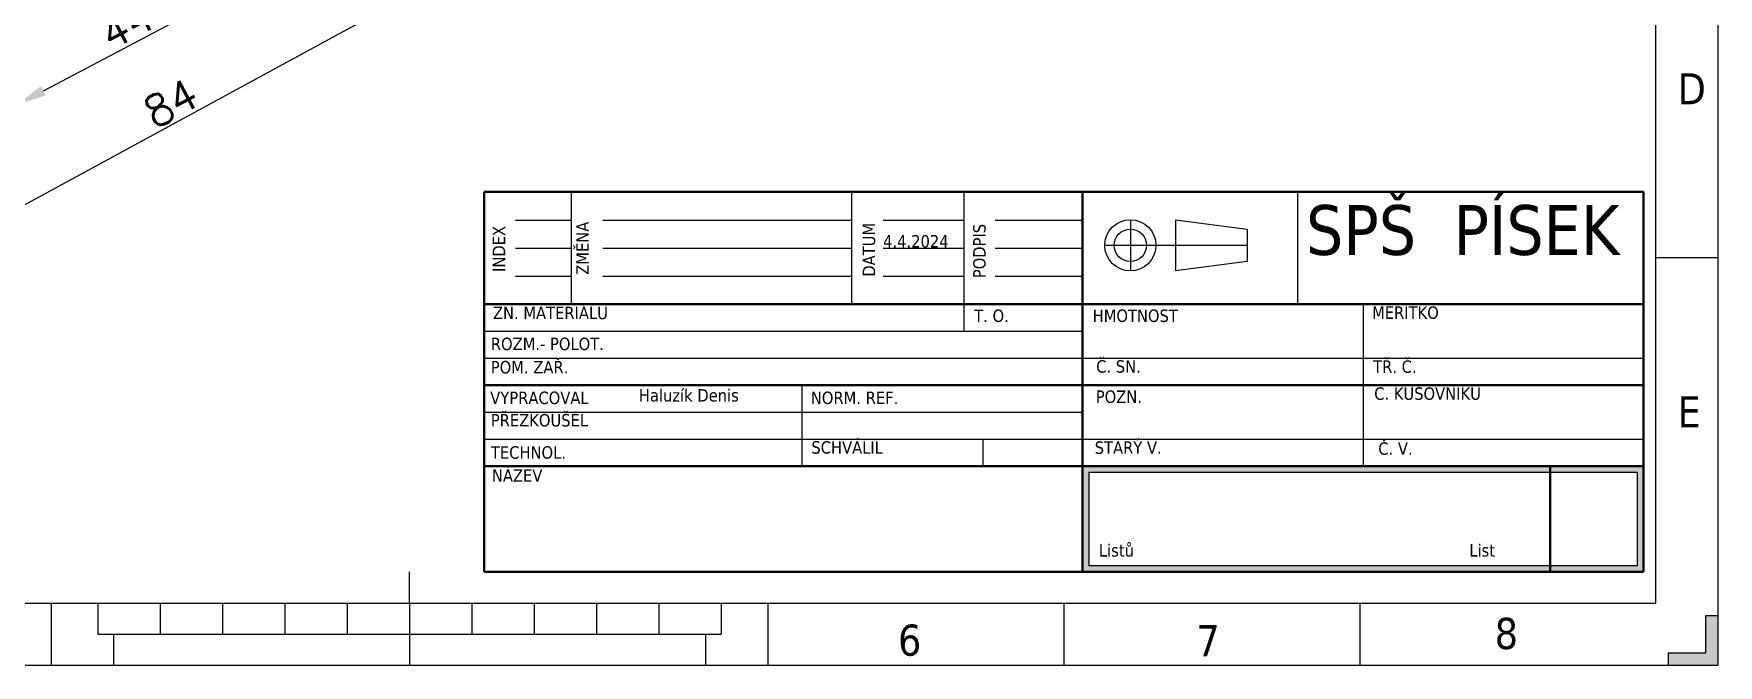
# Model space of a CAD drawing. Header units: millimetres. Extents: x 480 to 900, y 365 to 662.
# Drawn here: x 629.5 to 899.8, y 365.4 to 466.9 of the extents above; entities that cross this region are included whole.
import ezdxf

# ---------------------------------------------------------------- set-up
doc = ezdxf.new("R2010")
doc.units = ezdxf.units.MM
doc.header["$PDMODE"] = 3
doc.styles.get("Standard").update_dxf_attribs({"font": 'txt.shx', "height": 5})
doc.dimstyles.new('ISO-25', dxfattribs={"dimtxt": 2.5, "dimasz": 5, "dimexe": 1.25, "dimexo": 0.625, "dimtad": 1, "dimdec": 0, "dimtxsty": 'Standard', "dimcen": 5, "dimadec": 0, "dimazin": 0, "dimtfac": 1, "dimtdec": 0, "dimtmove": 0, "dimatfit": 3, "dimfxl": 1, "dimarcsym": 0})

# ---------------------------------------------------------------- blocks, each defined once
blk = doc.blocks.new('*D14')
at = {"color": 0, "lineweight": -2, "transparency": 16777216}
for p, q in [((675.65, 498.98), (690.39, 471.9)), ((620.68, 435.38), (685.4, 470.6)), ((602.14, 458.98), (616.89, 431.9))]:
    blk.add_line(p, q, dxfattribs=at)
at = {"color": 0, "transparency": 16777216}
for points in [[(685, 471.34), (685.8, 469.87), (689.79, 472.99)], [(620.28, 436.12), (621.08, 434.65), (616.29, 432.99)]]:
    blk.add_solid(points, dxfattribs=at)
at = {"layer": 'Defpoints', "color": 0, "transparency": 16777216}
for p in [(675.35, 499.53), (689.79, 472.99), (601.85, 459.53)]:
    blk.add_point(p, dxfattribs=at)
at = {"color": 0, "transparency": 16777216, "insert": (651.55, 455.74), "char_height": 5, "attachment_point": 5, "rotation": 28.5556}
blk.add_mtext('84', dxfattribs=at)
blk = doc.blocks.new('*D15')
at = {"color": 0, "lineweight": -2, "transparency": 16777216}
for p, q in [((658.22, 489.15), (665.87, 474.67)), ((631.08, 457.7), (660.87, 473.44)), ((619.6, 468.74), (627.25, 454.26))]:
    blk.add_line(p, q, dxfattribs=at)
at = {"color": 0, "transparency": 16777216}
for points in [[(660.48, 474.18), (661.26, 472.71), (665.29, 475.78)], [(630.7, 458.44), (631.47, 456.96), (626.66, 455.37)]]:
    blk.add_solid(points, dxfattribs=at)
at = {"layer": 'Defpoints', "color": 0, "transparency": 16777216}
for p in [(657.93, 489.7), (665.29, 475.78), (619.31, 469.29)]:
    blk.add_point(p, dxfattribs=at)
at = {"color": 0, "transparency": 16777216, "insert": (644.52, 468.33), "char_height": 5, "attachment_point": 5, "rotation": 27.8576}
blk.add_mtext('44', dxfattribs=at)

msp = doc.modelspace()

# ---------------------------------------------------------------- hatches: boundary and pattern name
h = msp.add_hatch(color=0)
h.paths.add_polyline_path([(797.82, 397.45), (797.82, 380.45), (887.82, 380.45), (887.82, 397.45)])
h.paths.add_polyline_path([(886.82, 396.45), (886.82, 381.45), (798.82, 381.45), (798.82, 396.45)], flags=16)
msp.add_hatch(color=256).paths.add_polyline_path([(899.82, 373.45), (897.82, 373.45), (897.82, 367.45), (891.82, 367.45), (891.82, 365.45), (899.82, 365.45)])

# ---------------------------------------------------------------- linework, layer by layer
for p, q in [((899.82, 365.45), (899.82, 662.45)), ((889.82, 375.45), (889.82, 652.45)), ((832.29, 441.45), (832.29, 423.45)), ((805.49, 436.99), (805.49, 428.78)), ((812.71, 436.99), (812.71, 428.78)), ((812.71, 436.99), (824.23, 435.49)), ((824.23, 435.49), (824.23, 430.28)), ((801.38, 432.89), (824.23, 432.89)), ((824.23, 430.28), (812.71, 428.78)), ((899.82, 430.85), (889.82, 430.85)), ((689.82, 375.45), (689.82, 380.45)), ((489.82, 375.45), (679.82, 375.45)), ((632.32, 375.45), (632.32, 365.45)), ((639.82, 375.45), (639.82, 370.45)), ((649.82, 375.45), (649.82, 370.45)), ((659.82, 375.45), (659.82, 370.45)), ((669.82, 375.45), (669.82, 370.45)), ((679.82, 375.45), (679.82, 370.45)), ((679.82, 375.45), (699.82, 375.45)), ((689.82, 375.45), (689.82, 365.45)), ((699.82, 375.45), (699.82, 370.45)), ((699.82, 375.45), (889.82, 375.45)), ((699.82, 375.45), (747.32, 375.45)), ((709.82, 375.45), (709.82, 370.45)), ((719.82, 375.45), (719.82, 370.45)), ((723.57, 375.45), (794.82, 375.45)), ((729.82, 375.45), (729.82, 370.45)), ((739.82, 375.45), (739.82, 370.45)), ((747.32, 375.45), (747.32, 365.45)), ((794.82, 375.45), (794.82, 365.45)), ((842.32, 375.45), (842.32, 365.45)), ((897.82, 373.45), (899.82, 373.45)), ((897.82, 367.45), (897.82, 373.45)), ((639.82, 370.45), (739.82, 370.45)), ((642.32, 370.45), (642.32, 365.45)), ((737.32, 370.45), (737.32, 365.45)), ((479.82, 365.45), (689.82, 365.45)), ((689.82, 365.45), (899.82, 365.45)), ((891.82, 365.45), (891.82, 367.45)), ((891.82, 367.45), (897.82, 367.45))]:
    msp.add_line(p, q)
at = {"color": 0, "lineweight": 50}
for p, q in [((701.82, 441.45), (887.82, 441.45)), ((701.82, 380.45), (701.82, 441.45)), ((797.82, 441.45), (797.82, 380.45)), ((887.82, 441.45), (887.82, 380.45)), ((701.82, 423.45), (887.82, 423.45)), ((701.82, 410.45), (887.82, 410.45)), ((701.82, 397.45), (887.82, 397.45)), ((872.82, 397.45), (872.82, 380.45)), ((887.82, 380.45), (701.82, 380.45))]:
    msp.add_line(p, q, dxfattribs=at)
at = {"color": 0}
for p, q in [((701.82, 380.45), (701.82, 441.45)), ((715.82, 423.45), (715.82, 441.45)), ((760.82, 423.45), (760.82, 441.45)), ((778.82, 419.12), (778.82, 441.45)), ((706.82, 436.95), (715.82, 436.95)), ((720.82, 436.95), (760.82, 436.95)), ((765.82, 436.95), (778.82, 436.95)), ((783.82, 436.95), (797.82, 436.95)), ((706.82, 432.45), (715.82, 432.45)), ((720.82, 432.45), (760.82, 432.45)), ((765.82, 432.45), (778.82, 432.45)), ((783.82, 432.45), (797.82, 432.45)), ((706.82, 427.95), (715.82, 427.95)), ((720.82, 427.95), (760.82, 427.95)), ((765.82, 427.95), (778.82, 427.95)), ((783.82, 427.95), (797.82, 427.95)), ((842.82, 423.45), (842.82, 397.45)), ((701.82, 419.12), (797.82, 419.12)), ((701.82, 414.78), (887.82, 414.78)), ((752.82, 397.45), (752.82, 410.45)), ((701.82, 406.12), (797.82, 406.12)), ((701.82, 401.78), (887.82, 401.78)), ((781.82, 401.78), (781.82, 397.45)), ((798.82, 396.45), (886.82, 396.45)), ((798.82, 396.45), (798.82, 381.45)), ((886.82, 396.45), (886.82, 381.45)), ((886.82, 381.45), (798.82, 381.45))]:
    msp.add_line(p, q, dxfattribs=at)
for radius in [4.11, 2.6]:
    msp.add_circle((805.49, 432.89), radius)

# ---------------------------------------------------------------- texts
at = {"char_height": 5, "width": 82.5534, "attachment_point": 1}
for s, insert in [('{\\fTahoma|b0|i0|c238|p34;D}', (893.29, 460.52)), ('{\\fTahoma|b0|i0|c238|p34;E}', (893.29, 408.65)), ('{\\fTahoma|b0|i0|c238|p34;8}', (863.94, 373.07)), ('{\\fTahoma|b0|i0|c238|p34;6}', (768.2, 372)), ('{\\fTahoma|b0|i0|c238|p34;7}', (816.09, 371.9))]:
    msp.add_mtext(s, dxfattribs=dict(at, insert=insert))
at = {"color": 0, "attachment_point": 1}
for s, insert, char_height, width in [('{\\fTahoma|b0|i0|c238|p34;SPŠ  PÍSEK\\fTahoma|b0|i0|c0|p34;}', (833.67, 439.35), 8, 61.4731), ('{\\fTahoma|b0|i0|c238|p34;4.4.2024}', (765.82, 434.53), 2, 40.5423), ('{\\fTahoma|b0|i0|c238|p34;ZN. MATERIÁLU}', (703.21, 423.03), 2, 40.5423), ('{\\fTahoma|b0|i0|c238|p34;T. O.}', (780.44, 422.58), 2, 40.5423), ('{\\fTahoma|b0|i0|c238|p34;HMOTNOST}', (799.44, 422.58), 2, 40.5423), ('{\\fTahoma|b0|i0|c238|p34;MĚŘÍTKO}', (844.27, 423.08), 2, 40.5423), ('{\\fTahoma|b0|i0|c238|p34;ROZM.- POLOT.}', (702.87, 418.06), 2, 40.5423), ('{\\fTahoma|b0|i0|c238|p34;POM. ZAŘ.}', (702.87, 414.32), 2, 40.5423), ('{\\fTahoma|b0|i0|c238|p34;Č. SN.}', (800, 414.44), 2, 40.5423), ('{\\fTahoma|b0|i0|c238|p34;TŘ. Č.}', (844.44, 414.41), 2, 40.5423), ('{\\fTahoma|b0|i0|c238|p34;VYPRACOVAL}', (702.78, 409.4), 2, 40.5423), ('{\\fTahoma|b0|i0|c238|p34;Haluzík Denis}', (726.63, 409.8), 2, 40.5423), ('{\\fTahoma|b0|i0|c238|p34;NORM. REF.}', (754.22, 409.4), 2, 40.5423), ('{\\fTahoma|b0|i0|c238|p34;POZN.}', (799.94, 409.58), 2, 40.5423), ('{\\fTahoma|b0|i0|c238|p34;Č. KUSOVNÍKU}', (844.61, 410.08), 2, 40.5423), ('{\\fTahoma|b0|i0|c238|p34;PŘEZKOUŠEL}', (702.87, 405.8), 2, 40.5423), ('{\\fTahoma|b0|i0|c238|p34;TECHNOL.}', (702.89, 400.63), 2, 40.5423), ('{\\fTahoma|b0|i0|c238|p34;SCHVÁLIL}', (754.31, 401.44), 2, 40.5423), ('{\\fTahoma|b0|i0|c238|p34;STARÝ V.}', (799.77, 401.41), 2, 40.5423), ('{\\fTahoma|b0|i0|c238|p34;Č. V.}', (845.27, 401.25), 2, 40.5423), ('{\\fTahoma|b0|i0|c238|p34;NÁZEV}', (703.05, 396.93), 2, 40.5423), ('{\\fTahoma|b0|i0|c238|p34;Listů}', (800.44, 384.91), 2, 40.5423), ('{\\fTahoma|b0|i0|c238|p34;List}', (859.87, 384.91), 2, 40.5423)]:
    msp.add_mtext(s, dxfattribs=dict(at, insert=insert, char_height=char_height, width=width))
at = {"color": 0, "char_height": 2, "width": 40.5423, "attachment_point": 1, "rotation": 90}
for s, insert in [('{\\fTahoma|b0|i0|c238|p34;INDEX}', (703.18, 428.61)), ('{\\fTahoma|b0|i0|c238|p34;ZMĚNA}', (716.59, 428.16)), ('{\\fTahoma|b0|i0|c238|p34;DATUM}', (762.54, 427.85)), ('{\\fTahoma|b0|i0|c238|p34;PODPIS}', (780.26, 427.61))]:
    msp.add_mtext(s, dxfattribs=dict(at, insert=insert))

# ---------------------------------------------------------------- dimensions: what is measured, and where the dimension line sits
at = {"color": 0}
for p1, p2, distance, picture, middle in [((601.85, 459.53), (675.35, 499.53), -30.22, '*D14', (651.55, 455.74)), ((619.31, 469.29), (657.93, 489.7), -15.75, '*D15', (644.52, 468.33))]:
    dim = msp.add_aligned_dim(p1=p1, p2=p2, distance=distance, dimstyle='ISO-25', dxfattribs=at)
    dim.commit()
    dim.dimension.update_dxf_attribs({"geometry": picture, "text_midpoint": middle})

doc.saveas('drawing.dxf')
